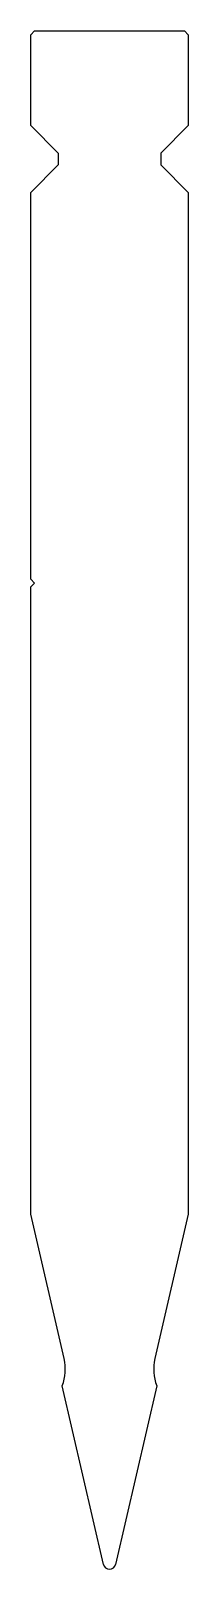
# Model space of a CAD drawing. Header units: metres. Extents: x 191 to 211, y 32 to 227.
import ezdxf

# ---------------------------------------------------------------- set-up
doc = ezdxf.new("R2010")
doc.units = ezdxf.units.M

msp = doc.modelspace()

# ---------------------------------------------------------------- linework, layer by layer
for p, q in [((191.133064, 226.92886), (190.633064, 226.42886)), ((190.633064, 214.92886), (190.633064, 226.42886)), ((191.133064, 226.92886), (210.133064, 226.92886)), ((210.633064, 226.42886), (210.133064, 226.92886)), ((210.633064, 226.42886), (210.633064, 214.92886)), ((190.633064, 214.92886), (194.133064, 211.42886)), ((210.633064, 214.92886), (207.133064, 211.42886)), ((194.133064, 211.42886), (194.133064, 209.92886)), ((207.133064, 211.42886), (207.133064, 209.92886)), ((194.133064, 209.92886), (190.633064, 206.42886)), ((207.133064, 209.92886), (210.633064, 206.42886)), ((190.633064, 157.42886), (190.633064, 206.42886)), ((210.633064, 206.42886), (210.633064, 76.932701)), ((190.633064, 157.42886), (191.133064, 156.92886)), ((191.133064, 156.92886), (190.633064, 156.42886)), ((190.633064, 76.932701), (190.633064, 156.42886)), ((194.861356, 58.617957), (190.633064, 76.932701)), ((210.633064, 76.932701), (206.404772, 58.617957)), ((199.853568, 32.548899), (194.633064, 55.161386)), ((206.633064, 55.161386), (201.41256, 32.548899))]:
    msp.add_line(p, q)
for centre, radius, start, end in [((189.015135, 57.268251), 6, 339.44269, 13), ((212.250992, 57.268251), 6, 167, 200.55731), ((200.633064, 32.72886), 0.8, 193, 347)]:
    msp.add_arc(centre, radius, start, end)

doc.saveas('drawing.dxf')
